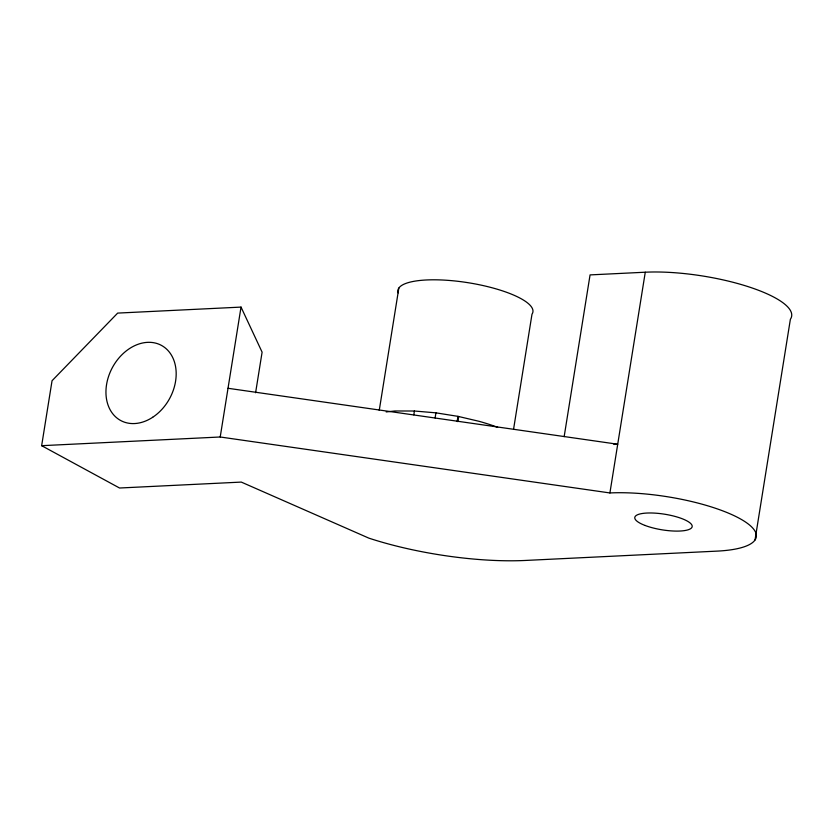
<?xml version="1.0" encoding="UTF-8"?>
<svg xmlns="http://www.w3.org/2000/svg" width="833" height="833" viewBox="0 0 833 833"><rect width="100%" height="100%" fill="white"/><g stroke="black" fill="none" stroke-linecap="round" stroke-linejoin="round"><path stroke-width="1.25" d="M41.65 445.686L220.214 436.992L609.912 492.949A93.994 25.594 9.1 0 1 739.392 518.345A93.994 25.594 9.1 0 1 717.026 551.123L525.613 560.442A141.725 38.589 9.1 0 1 368.863 538.139L241.289 482.088L119.546 488.013L41.65 445.686L52.052 380.733L117.672 313.093L241.029 307.096L262.103 352.161L255.596 392.76M220.214 436.992L241.029 307.096M379.254 410.357L398.84 288.072M413.803 414.844L414.418 411.013L435.93 412.845L457.963 416.354L479.006 421.3A85.455 23.272 9.1 0 1 497.645 427.339M435.107 417.958L435.93 412.845M457.14 421.467L457.963 416.354M457.858 421.633L458.681 416.531M513.638 428.828L531.995 314.187A68.358 18.618 9.1 0 0 468.125 282.71A68.358 18.618 9.1 0 0 398.132 292.883M564.16 436.648L590.066 274.9L645.273 272.214A93.994 25.594 9.1 0 1 748.471 286.76A93.994 25.594 9.1 0 1 790.382 319.258L755.021 539.992M609.912 492.949L645.273 272.214M386.179 411.939L394.894 410.981L414.418 411.013M613.869 444.426L617.722 444.239L228.023 388.282M645.096 525.467A29.051 7.913 9.1 0 0 691.775 527.591A29.051 7.913 9.1 0 0 653.561 513.055A29.051 7.913 9.1 0 0 645.096 525.467M152.689 417.271A42.722 32.529 -61.5 0 0 163.945 346.955A42.722 32.529 -61.5 0 0 106.551 384.627A42.722 32.529 -61.5 0 0 152.689 417.271"/></g></svg>
